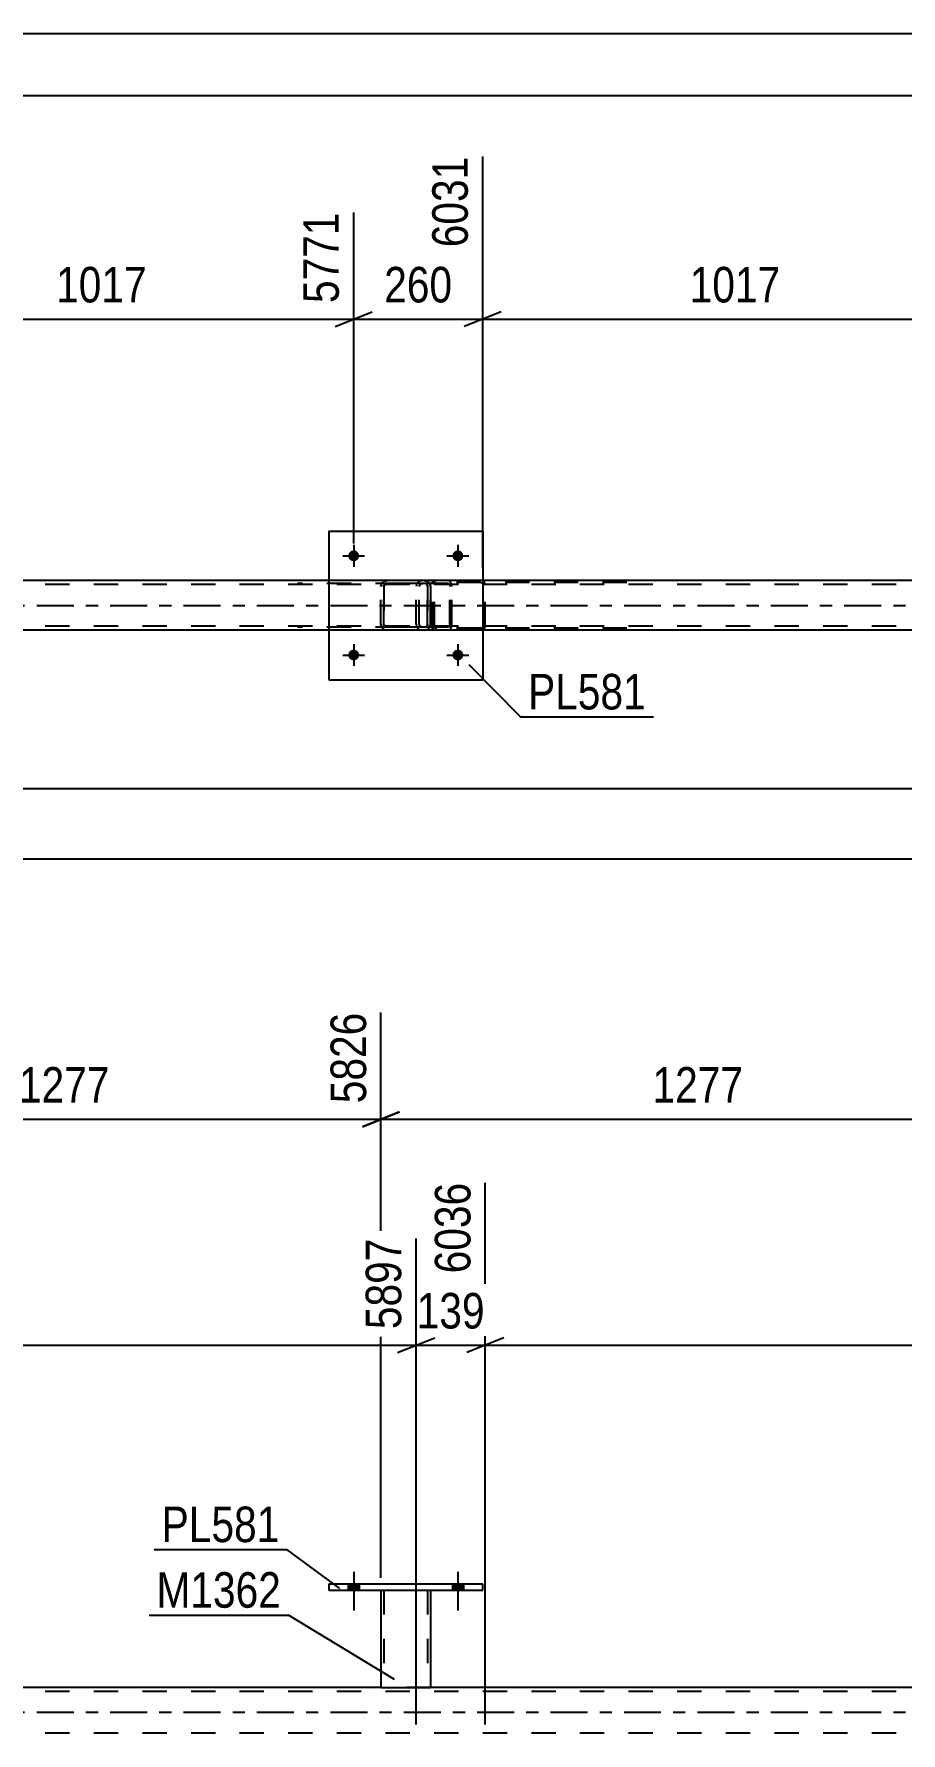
# Model space of a CAD drawing. Header units: millimetres. Extents: x 0 to 841, y 0 to 594.
# Drawn here: x 247 to 316.9, y 457 to 594 of the extents above; entities that cross this region are included whole.
import ezdxf

# ---------------------------------------------------------------- set-up
doc = ezdxf.new("R2010")
doc.units = ezdxf.units.MM
doc.linetypes.add('DXK_LINE_DOT2', pattern=[3.9198, 1.9599, -1.9599])
doc.linetypes.add('DXK_LINE_DOT3', pattern=[5.9187, 2.979, -0.9799, 0.9799, -0.9799])
doc.styles.add('Arial Narrow', font='ARIALN.TTF', dxfattribs={"height": 0.2})

# ---------------------------------------------------------------- blocks, each defined once
blk = doc.blocks.new('Unknown-814748264-1133')
at = {"color": 5, "linetype": 'Continuous'}
for p, q in [((841, 594), (0, 594)), ((836, 589), (5, 589))]:
    blk.add_line(p, q, dxfattribs=at)
blk = doc.blocks.new('Bolt-814748264-4869 - 4858')
at = {"linetype": 'Continuous'}
for points in [[(273.19, 543.91, -1), (272.31, 543.91, -1)], [(281.59, 543.91, -1), (280.71, 543.91, -1)]]:
    blk.add_hatch(color=1, dxfattribs=at).paths.add_polyline_path(points)
at = {"color": 1, "linetype": 'Continuous'}
for p, q in [((272.75, 544.79), (272.75, 543.03)), ((281.15, 544.79), (281.15, 543.03)), ((271.87, 543.91), (273.63, 543.91)), ((280.27, 543.91), (282.03, 543.91))]:
    blk.add_line(p, q, dxfattribs=at)
blk = doc.blocks.new('Bolt-814748264-4868 - 4858')
at = {"linetype": 'Continuous'}
for points in [[(273.19, 551.91, -1), (272.31, 551.91, -1)], [(281.59, 551.91, -1), (280.71, 551.91, -1)]]:
    blk.add_hatch(color=1, dxfattribs=at).paths.add_polyline_path(points)
at = {"color": 1, "linetype": 'Continuous'}
for p, q in [((272.75, 552.79), (272.75, 551.03)), ((281.15, 552.79), (281.15, 551.03)), ((271.87, 551.91), (273.63, 551.91)), ((280.27, 551.91), (282.03, 551.91))]:
    blk.add_line(p, q, dxfattribs=at)
blk = doc.blocks.new('Part-814748264-4916 - 4858')
at = {"color": 2, "linetype": 'Continuous'}
for p, q in [((270.75, 553.91), (270.75, 541.91)), ((270.75, 553.91), (283.15, 553.91)), ((283.15, 553.91), (283.15, 541.91)), ((270.75, 541.91), (283.15, 541.91))]:
    blk.add_line(p, q, dxfattribs=at)
blk = doc.blocks.new('Part-814748264-4917 - 4858')
at = {"color": 7, "linetype": 'DXK_LINE_DOT2'}
for p, q in [((274.95, 549.43), (274.99, 549.61)), ((274.99, 549.61), (274.95, 549.43)), ((275.21, 549.52), (275.27, 549.6)), ((275.27, 549.6), (275.21, 549.52)), ((275.25, 549.87), (275.43, 549.91)), ((275.43, 549.91), (275.25, 549.87)), ((275.34, 549.65), (275.27, 549.6)), ((275.43, 549.67), (275.34, 549.65)), ((278.47, 549.91), (275.43, 549.91)), ((278.47, 549.67), (275.43, 549.67)), ((278.47, 549.91), (278.66, 549.87)), ((278.66, 549.87), (278.47, 549.91)), ((278.57, 549.65), (278.47, 549.67)), ((278.57, 549.65), (278.64, 549.6)), ((278.64, 549.6), (278.7, 549.52)), ((278.7, 549.52), (278.64, 549.6)), ((278.92, 549.61), (278.95, 549.43)), ((278.95, 549.43), (278.92, 549.61)), ((274.95, 546.39), (274.95, 549.43)), ((274.95, 549.43), (274.95, 549.43)), ((274.95, 546.39), (274.95, 549.43)), ((275.19, 549.43), (275.21, 549.52)), ((275.21, 549.52), (275.19, 549.43)), ((275.19, 546.39), (275.19, 549.43)), ((275.19, 549.43), (275.19, 549.43)), ((275.19, 549.43), (275.19, 546.39)), ((278.7, 549.52), (278.71, 549.43)), ((278.71, 549.43), (278.7, 549.52)), ((278.71, 546.39), (278.71, 549.43)), ((278.71, 549.43), (278.71, 549.43)), ((278.71, 549.43), (278.71, 546.39)), ((278.95, 546.39), (278.95, 549.43)), ((278.95, 549.43), (278.95, 549.43)), ((278.95, 549.43), (278.95, 546.39)), ((274.95, 546.39), (274.95, 546.39)), ((274.99, 546.2), (274.95, 546.39)), ((274.95, 546.39), (274.99, 546.2)), ((275.19, 546.39), (275.19, 546.39)), ((275.21, 546.3), (275.19, 546.39)), ((275.19, 546.39), (275.21, 546.3)), ((275.27, 546.22), (275.21, 546.3)), ((275.21, 546.3), (275.27, 546.22)), ((275.43, 545.91), (275.25, 545.94)), ((275.25, 545.94), (275.43, 545.91)), ((275.34, 546.17), (275.27, 546.22)), ((275.43, 546.15), (275.34, 546.17)), ((278.47, 546.15), (275.43, 546.15)), ((278.47, 545.91), (275.43, 545.91)), ((278.57, 546.17), (278.47, 546.15)), ((278.66, 545.94), (278.47, 545.91)), ((278.47, 545.91), (278.66, 545.94)), ((278.64, 546.22), (278.57, 546.17)), ((278.7, 546.3), (278.64, 546.22)), ((278.64, 546.22), (278.7, 546.3)), ((278.71, 546.39), (278.7, 546.3)), ((278.7, 546.3), (278.71, 546.39)), ((278.71, 546.39), (278.71, 546.39)), ((278.95, 546.39), (278.92, 546.2)), ((278.92, 546.2), (278.95, 546.39)), ((278.95, 546.39), (278.95, 546.39))]:
    blk.add_line(p, q, dxfattribs=at)
at = {"color": 7, "linetype": 'DXK_LINE_DOT3'}
blk.add_line((276.95, 547.91), (276.95, 547.91), dxfattribs=at)
at = {"color": 7, "linetype": 'DXK_LINE_DOT2'}
for centre, start, end in [((275.43, 549.43), 112.5, 157.5), ((275.43, 549.43), 112.5, 157.5), ((278.47, 549.43), 22.5, 67.5), ((278.47, 549.43), 22.5, 67.5), ((275.43, 546.39), 202.5, 247.5), ((275.43, 546.39), 202.5, 247.5), ((278.47, 546.39), 292.5, 337.5), ((278.47, 546.39), 292.5, 337.5)]:
    blk.add_arc(centre, 0.48, start, end, dxfattribs=at)
blk = doc.blocks.new('Part-814748264-4994 - 4858')
at = {"color": 7, "linetype": 'DXK_LINE_DOT2'}
for p, q in [((280.38, 549.91), (268.22, 549.91)), ((280.38, 549.67), (268.22, 549.67)), ((277.81, 549.56), (277.78, 549.43)), ((277.82, 549.61), (277.81, 549.56)), ((278.05, 549.52), (278.11, 549.6)), ((278.29, 549.91), (278.09, 549.87)), ((278.11, 549.6), (278.19, 549.65)), ((278.19, 549.65), (278.29, 549.67)), ((279.1, 549.91), (279.1, 549.67)), ((280.48, 549.87), (280.38, 549.91)), ((280.38, 549.67), (280.43, 549.65)), ((280.43, 549.65), (280.47, 549.6)), ((280.47, 549.6), (280.5, 549.52)), ((280.57, 549.77), (280.48, 549.87)), ((280.63, 549.61), (280.57, 549.77)), ((280.65, 549.43), (280.63, 549.61)), ((277.78, 546.39), (277.78, 549.43)), ((278.03, 549.43), (278.05, 549.52)), ((278.03, 546.39), (278.03, 549.43)), ((280.5, 549.52), (280.51, 549.43)), ((280.51, 546.39), (280.51, 549.43)), ((280.65, 546.39), (280.65, 549.43)), ((280.38, 546.15), (268.22, 546.15)), ((280.38, 545.91), (268.22, 545.91)), ((277.78, 546.39), (277.82, 546.2)), ((278.05, 546.3), (278.03, 546.39)), ((278.11, 546.22), (278.05, 546.3)), ((278.09, 545.94), (278.29, 545.91)), ((278.19, 546.17), (278.11, 546.22)), ((278.29, 546.15), (278.19, 546.17)), ((279.1, 545.91), (279.1, 546.15)), ((280.43, 546.17), (280.38, 546.15)), ((280.38, 545.91), (280.48, 545.94)), ((280.47, 546.22), (280.43, 546.17)), ((280.5, 546.3), (280.47, 546.22)), ((280.48, 545.94), (280.57, 546.05)), ((280.51, 546.39), (280.5, 546.3)), ((280.57, 546.05), (280.63, 546.2)), ((280.63, 546.2), (280.65, 546.39))]:
    blk.add_line(p, q, dxfattribs=at)
for centre, start, end in [((278.27, 549.41), 111.1941, 156.1506), ((278.27, 546.4), 203.8494, 248.8059)]:
    blk.add_arc(centre, 0.492, start, end, dxfattribs=at)
blk = doc.blocks.new('Part-814748264-4995 - 4858')
at = {"color": 7, "linetype": 'DXK_LINE_DOT2'}
for p, q in [((279.13, 549.71), (279.1, 549.59)), ((279.1, 546.23), (279.1, 549.59)), ((279.27, 549.59), (279.28, 549.65)), ((279.27, 546.23), (279.27, 549.59)), ((279.28, 549.65), (279.32, 549.7)), ((279.44, 549.91), (279.31, 549.88)), ((279.32, 549.7), (279.38, 549.74)), ((279.38, 549.74), (279.44, 549.75)), ((294.77, 549.91), (279.44, 549.91)), ((294.77, 549.75), (279.44, 549.75)), ((283.15, 549.88), (283.02, 549.91)), ((283.02, 549.75), (283.08, 549.74)), ((283.08, 549.74), (283.14, 549.7)), ((283.14, 549.7), (283.17, 549.65)), ((283.17, 549.65), (283.19, 549.59)), ((283.19, 546.23), (283.19, 549.59)), ((283.36, 549.59), (283.33, 549.71)), ((283.36, 546.23), (283.36, 549.59)), ((279.1, 546.23), (279.13, 546.11)), ((279.28, 546.17), (279.27, 546.23)), ((279.32, 546.11), (279.28, 546.17)), ((279.31, 545.93), (279.44, 545.91)), ((279.38, 546.08), (279.32, 546.11)), ((279.44, 546.07), (279.38, 546.08)), ((294.77, 546.07), (279.44, 546.07)), ((294.77, 545.91), (279.44, 545.91)), ((283.08, 546.08), (283.02, 546.07)), ((283.02, 545.91), (283.15, 545.93)), ((283.14, 546.11), (283.08, 546.08)), ((283.17, 546.17), (283.14, 546.11)), ((283.19, 546.23), (283.17, 546.17)), ((283.33, 546.11), (283.36, 546.23))]:
    blk.add_line(p, q, dxfattribs=at)
for centre, start, end in [((279.43, 549.57), 110.7583, 155.68), ((283.03, 549.57), 24.32, 69.2417), ((279.43, 546.24), 204.32, 249.2417), ((283.03, 546.24), 290.7583, 335.68)]:
    blk.add_arc(centre, 0.331, start, end, dxfattribs=at)
blk = doc.blocks.new('Part-814748264-5058 - 4858')
at = {"color": 7, "linetype": 'DXK_LINE_DOT2'}
for p, q in [((763.33, 549.59), (99.23, 549.59)), ((763.33, 549.91), (117.51, 549.91)), ((283.15, 549.91), (270.75, 549.91)), ((763.33, 546.23), (99.23, 546.23)), ((760.18, 545.91), (99.23, 545.91)), ((283.15, 545.91), (270.75, 545.91))]:
    blk.add_line(p, q, dxfattribs=at)
at = {"color": 2, "linetype": 'Continuous'}
for p, q in [((270.75, 549.91), (232.07, 549.91)), ((321.84, 549.91), (283.15, 549.91)), ((270.75, 545.91), (232.07, 545.91)), ((321.84, 545.91), (283.15, 545.91))]:
    blk.add_line(p, q, dxfattribs=at)
at = {"color": 7, "linetype": 'DXK_LINE_DOT3'}
blk.add_line((99.23, 547.91), (763.33, 547.91), dxfattribs=at)
blk = doc.blocks.new('Part-814748264-3164 - 3014')
at = {"color": 2, "linetype": 'Continuous'}
for p, q in [((274.95, 468.48), (274.95, 460.64)), ((278.95, 468.48), (278.95, 460.64)), ((274.95, 460.64), (278.95, 460.64))]:
    blk.add_line(p, q, dxfattribs=at)
at = {"color": 7, "linetype": 'DXK_LINE_DOT2'}
for p, q in [((274.95, 468.48), (278.95, 468.48)), ((274.95, 468.48), (274.95, 468.48)), ((274.95, 468.48), (274.95, 468.48)), ((275.19, 468.48), (275.19, 460.64)), ((278.71, 468.48), (278.71, 460.64)), ((278.95, 468.48), (278.95, 468.48)), ((278.95, 468.48), (278.95, 468.48)), ((278.66, 460.64), (278.7, 460.64)), ((278.66, 460.64), (278.7, 460.64)), ((278.7, 460.64), (278.71, 460.64)), ((278.7, 460.64), (278.71, 460.64))]:
    blk.add_line(p, q, dxfattribs=at)
blk = doc.blocks.new('Bolt-814748264-3025 - 3014')
at = {"linetype": 'Continuous'}
for points in [[(272.31, 468.48), (273.19, 468.48), (273.19, 468.96), (272.31, 468.96)], [(280.71, 468.48), (281.59, 468.48), (281.59, 468.96), (280.71, 468.96)]]:
    blk.add_hatch(color=1, dxfattribs=at).paths.add_polyline_path(points)
at = {"color": 1, "linetype": 'Continuous'}
for p, q in [((272.31, 468.96), (272.31, 468.48)), ((272.75, 469.96), (272.75, 466.84)), ((273.19, 468.96), (273.19, 468.48)), ((280.71, 468.96), (280.71, 468.48)), ((281.15, 469.96), (281.15, 466.84)), ((281.59, 468.96), (281.59, 468.48))]:
    blk.add_line(p, q, dxfattribs=at)
blk = doc.blocks.new('Bolt-814748264-3026 - 3014')
at = {"linetype": 'Continuous'}
for points in [[(272.31, 468.48), (273.19, 468.48), (273.19, 468.96), (272.31, 468.96)], [(280.71, 468.48), (281.59, 468.48), (281.59, 468.96), (280.71, 468.96)]]:
    blk.add_hatch(color=1, dxfattribs=at).paths.add_polyline_path(points)
at = {"color": 1, "linetype": 'Continuous'}
for p, q in [((272.31, 468.96), (272.31, 468.48)), ((272.75, 469.96), (272.75, 466.84)), ((273.19, 468.96), (273.19, 468.48)), ((280.71, 468.96), (280.71, 468.48)), ((281.15, 469.96), (281.15, 466.84)), ((281.59, 468.96), (281.59, 468.48))]:
    blk.add_line(p, q, dxfattribs=at)
blk = doc.blocks.new('Part-814748264-3169 - 3014')
at = {"color": 2, "linetype": 'Continuous'}
for p, q in [((270.75, 468.96), (270.75, 468.48)), ((283.15, 468.96), (270.75, 468.96)), ((283.15, 468.48), (283.15, 468.96)), ((270.75, 468.48), (283.15, 468.48))]:
    blk.add_line(p, q, dxfattribs=at)
blk = doc.blocks.new('Part-814748264-3323 - 3014')
at = {"color": 2, "linetype": 'Continuous'}
for p, q in [((274.95, 460.64), (227.87, 460.64)), ((326.04, 460.64), (278.95, 460.64))]:
    blk.add_line(p, q, dxfattribs=at)
at = {"color": 7, "linetype": 'DXK_LINE_DOT2'}
for p, q in [((278.95, 460.64), (274.95, 460.64)), ((763.33, 460.32), (99.23, 460.32)), ((763.33, 456.96), (99.23, 456.96))]:
    blk.add_line(p, q, dxfattribs=at)
at = {"color": 7, "linetype": 'DXK_LINE_DOT3'}
blk.add_line((99.23, 458.64), (763.33, 458.64), dxfattribs=at)
blk = doc.blocks.new('StraightDimension-814748264-13825 - 4858')
at = {"color": 7, "linetype": 'Continuous'}
for p, q in [((232.07, 550.91), (232.07, 584.11)), ((272.75, 552.91), (272.75, 579.61)), ((233.57, 571.6), (230.57, 570.4)), ((271.25, 570.4), (274.25, 571.6)), ((232.07, 571), (272.75, 571))]:
    blk.add_line(p, q, dxfattribs=at)
at = {"color": 0}
blk.add_wipeout([(256.67, 571.75), (256.67, 575.95), (248.16, 575.95), (248.16, 571.75)], dxfattribs=at)
at = {"color": 3, "style": 'Arial Narrow'}
blk.add_text('1017', height=2.863, dxfattribs=at).set_placement((248.76, 572.35))
at = {"color": 0, "linetype": 'Continuous'}
blk.add_wipeout([(272.15, 580.21), (267.95, 580.21), (267.95, 571.7), (272.15, 571.7)], dxfattribs=at)
at = {"color": 3, "linetype": 'Continuous', "style": 'Arial Narrow'}
blk.add_text('5771', height=2.863, rotation=90.0002, dxfattribs=at).set_placement((271.55, 572.3))
blk = doc.blocks.new('StraightDimension-814748264-13824 - 4858')
at = {"color": 7, "linetype": 'Continuous'}
for p, q in [((283.15, 550.91), (283.15, 584.11)), ((272.75, 552.91), (272.75, 579.61)), ((271.25, 570.4), (274.25, 571.6)), ((284.65, 571.6), (281.65, 570.4)), ((272.75, 571), (283.15, 571))]:
    blk.add_line(p, q, dxfattribs=at)
at = {"color": 0}
blk.add_wipeout([(281.3, 571.75), (281.3, 575.95), (274.61, 575.95), (274.61, 571.75)], dxfattribs=at)
at = {"color": 3, "style": 'Arial Narrow'}
blk.add_text('260', height=2.863, dxfattribs=at).set_placement((275.21, 572.35))
at = {"color": 0, "linetype": 'Continuous'}
blk.add_wipeout([(282.55, 584.71), (278.35, 584.71), (278.35, 576.2), (282.55, 576.2)], dxfattribs=at)
at = {"color": 3, "linetype": 'Continuous', "style": 'Arial Narrow'}
blk.add_text('6031', height=2.863, rotation=90.0002, dxfattribs=at).set_placement((281.95, 576.8))
blk = doc.blocks.new('StraightDimension-814748264-8703 - 4858')
at = {"color": 7, "linetype": 'Continuous'}
blk.add_line((57.31, 533.15), (763.33, 533.15), dxfattribs=at)
blk = doc.blocks.new('StraightDimension-814748264-13823 - 4858')
at = {"color": 7, "linetype": 'Continuous'}
for p, q in [((283.15, 550.91), (283.15, 584.11)), ((323.84, 552.91), (323.84, 579.61)), ((284.65, 571.6), (281.65, 570.4)), ((322.34, 570.4), (325.34, 571.6)), ((283.15, 571), (323.84, 571))]:
    blk.add_line(p, q, dxfattribs=at)
at = {"color": 0}
blk.add_wipeout([(307.75, 571.75), (307.75, 575.95), (299.24, 575.95), (299.24, 571.75)], dxfattribs=at)
at = {"color": 3, "style": 'Arial Narrow'}
blk.add_text('1017', height=2.863, dxfattribs=at).set_placement((299.84, 572.35))
at = {"color": 0, "linetype": 'Continuous'}
blk.add_wipeout([(323.24, 580.21), (319.04, 580.21), (319.04, 571.7), (323.24, 571.7)], dxfattribs=at)
at = {"color": 3, "linetype": 'Continuous', "style": 'Arial Narrow'}
blk.add_text('7048', height=2.863, rotation=90.0002, dxfattribs=at).set_placement((322.64, 572.3))
blk = doc.blocks.new('StraightDimension-814748264-5116 - 4858')
at = {"color": 7, "linetype": 'Continuous'}
blk.add_line((56.67, 527.47), (763.97, 527.47), dxfattribs=at)
blk = doc.blocks.new('StraightDimension-814748264-15158 - 3014')
at = {"color": 7, "linetype": 'Continuous'}
for p, q in [((223.87, 469.48), (223.87, 515.07)), ((274.95, 469.48), (274.95, 515.07)), ((225.37, 507.06), (222.37, 505.86)), ((273.45, 505.86), (276.45, 507.06)), ((223.87, 506.46), (274.95, 506.46))]:
    blk.add_line(p, q, dxfattribs=at)
at = {"color": 0}
blk.add_wipeout([(253.67, 507.21), (253.67, 511.41), (245.16, 511.41), (245.16, 507.21)], dxfattribs=at)
at = {"color": 3, "style": 'Arial Narrow'}
blk.add_text('1277', height=2.863, dxfattribs=at).set_placement((245.76, 507.81))
at = {"color": 0, "linetype": 'Continuous'}
blk.add_wipeout([(274.35, 515.67), (270.15, 515.67), (270.15, 507.15), (274.35, 507.15)], dxfattribs=at)
at = {"color": 3, "linetype": 'Continuous', "style": 'Arial Narrow'}
blk.add_text('5826', height=2.863, rotation=90.0002, dxfattribs=at).set_placement((273.75, 507.76))
blk = doc.blocks.new('StraightDimension-814748264-15157 - 3014')
at = {"color": 7, "linetype": 'Continuous'}
for p, q in [((274.95, 469.48), (274.95, 515.07)), ((326.04, 469.48), (326.04, 515.07)), ((276.45, 507.06), (273.45, 505.86)), ((324.54, 505.86), (327.54, 507.06)), ((274.95, 506.46), (326.04, 506.46))]:
    blk.add_line(p, q, dxfattribs=at)
at = {"color": 0}
blk.add_wipeout([(304.75, 507.21), (304.75, 511.41), (296.24, 511.41), (296.24, 507.21)], dxfattribs=at)
at = {"color": 3, "style": 'Arial Narrow'}
blk.add_text('1277', height=2.863, dxfattribs=at).set_placement((296.84, 507.81))
at = {"color": 0, "linetype": 'Continuous'}
blk.add_wipeout([(325.44, 515.67), (321.24, 515.67), (321.24, 507.15), (325.44, 507.15)], dxfattribs=at)
at = {"color": 3, "linetype": 'Continuous', "style": 'Arial Narrow'}
blk.add_text('7103', height=2.863, rotation=90.0002, dxfattribs=at).set_placement((324.84, 507.76))
blk = doc.blocks.new('StraightDimension-814748264-15559 - 3014')
at = {"color": 7, "linetype": 'Continuous'}
for p, q in [((283.36, 457.64), (283.36, 501.35)), ((362.92, 457.64), (362.92, 496.85)), ((284.86, 488.84), (281.86, 487.64)), ((283.36, 488.24), (362.92, 488.24)), ((361.42, 487.64), (364.42, 488.84))]:
    blk.add_line(p, q, dxfattribs=at)
at = {"color": 0}
blk.add_wipeout([(327.39, 488.99), (327.39, 493.19), (318.88, 493.19), (318.88, 488.99)], dxfattribs=at)
at = {"color": 3, "style": 'Arial Narrow'}
blk.add_text('1989', height=2.863, dxfattribs=at).set_placement((319.48, 489.59))
at = {"color": 0, "linetype": 'Continuous'}
blk.add_wipeout([(362.32, 497.45), (358.12, 497.45), (358.12, 488.94), (362.32, 488.94)], dxfattribs=at)
at = {"color": 3, "linetype": 'Continuous', "style": 'Arial Narrow'}
blk.add_text('8025', height=2.863, rotation=90.0002, dxfattribs=at).set_placement((361.72, 489.54))
blk = doc.blocks.new('StraightDimension-814748264-15560 - 3014')
at = {"color": 7, "linetype": 'Continuous'}
for p, q in [((283.36, 457.64), (283.36, 501.35)), ((277.78, 457.64), (277.78, 496.85)), ((276.28, 487.64), (279.28, 488.84)), ((277.78, 488.24), (283.36, 488.24)), ((284.86, 488.84), (281.86, 487.64))]:
    blk.add_line(p, q, dxfattribs=at)
at = {"color": 0}
blk.add_wipeout([(283.91, 488.99), (283.91, 493.19), (277.23, 493.19), (277.23, 488.99)], dxfattribs=at)
at = {"color": 3, "style": 'Arial Narrow'}
blk.add_text('139', height=2.863, dxfattribs=at).set_placement((277.83, 489.59))
at = {"color": 0, "linetype": 'Continuous'}
blk.add_wipeout([(282.76, 501.95), (278.56, 501.95), (278.56, 493.44), (282.76, 493.44)], dxfattribs=at)
at = {"color": 3, "linetype": 'Continuous', "style": 'Arial Narrow'}
blk.add_text('6036', height=2.863, rotation=90.0002, dxfattribs=at).set_placement((282.16, 494.04))
blk = doc.blocks.new('StraightDimension-814748264-15561 - 3014')
at = {"color": 7, "linetype": 'Continuous'}
for p, q in [((198.22, 457.64), (198.22, 501.35)), ((277.78, 457.64), (277.78, 496.85)), ((199.72, 488.84), (196.72, 487.64)), ((198.22, 488.24), (277.78, 488.24)), ((276.28, 487.64), (279.28, 488.84))]:
    blk.add_line(p, q, dxfattribs=at)
at = {"color": 0}
blk.add_wipeout([(242.26, 488.99), (242.26, 493.19), (233.75, 493.19), (233.75, 488.99)], dxfattribs=at)
at = {"color": 3, "style": 'Arial Narrow'}
blk.add_text('1989', height=2.863, dxfattribs=at).set_placement((234.35, 489.59))
at = {"color": 0, "linetype": 'Continuous'}
blk.add_wipeout([(277.18, 497.45), (272.98, 497.45), (272.98, 488.94), (277.18, 488.94)], dxfattribs=at)
at = {"color": 3, "linetype": 'Continuous', "style": 'Arial Narrow'}
blk.add_text('5897', height=2.863, rotation=90.0002, dxfattribs=at).set_placement((276.58, 489.54))
blk = doc.blocks.new('Mark-814748264-4912 - 4858')
at = {"color": 0}
blk.add_wipeout([(296.31, 539.52), (296.31, 542.52), (286.81, 542.52), (286.81, 539.52)], dxfattribs=at)
blk.add_wipeout([(296.31, 539.52), (296.31, 542.52), (286.81, 542.52), (286.81, 539.52)], dxfattribs=at)
at = {"color": 30, "linetype": 'Continuous'}
for p, q in [((282.03, 543.15), (286.21, 538.92)), ((286.21, 538.92), (296.91, 538.92))]:
    blk.add_line(p, q, dxfattribs=at)
at = {"color": 3, "style": 'Arial Narrow'}
blk.add_text('PL581', height=2.863, dxfattribs=at).set_placement((286.81, 539.52))
blk = doc.blocks.new('Mark-814748264-3160 - 3014')
at = {"color": 0}
blk.add_wipeout([(266.9, 467.07), (266.9, 470.07), (256.85, 470.07), (256.85, 467.07)], dxfattribs=at)
blk.add_wipeout([(266.9, 467.07), (266.9, 470.07), (256.85, 470.07), (256.85, 467.07)], dxfattribs=at)
at = {"color": 30, "linetype": 'Continuous'}
for p in [(256.25, 466.47), (276.04, 461.27)]:
    blk.add_line(p, (267.5, 466.47), dxfattribs=at)
at = {"color": 3, "style": 'Arial Narrow'}
blk.add_text('M1362', height=2.863, dxfattribs=at).set_placement((256.85, 467.07))
blk = doc.blocks.new('Mark-814748264-3165 - 3014')
at = {"color": 0}
blk.add_wipeout([(266.77, 472.36), (266.77, 475.36), (257.27, 475.36), (257.27, 472.36)], dxfattribs=at)
blk.add_wipeout([(266.77, 472.36), (266.77, 475.36), (257.27, 475.36), (257.27, 472.36)], dxfattribs=at)
at = {"color": 30, "linetype": 'Continuous'}
for p in [(256.67, 471.76), (271.63, 468.63)]:
    blk.add_line(p, (267.37, 471.76), dxfattribs=at)
at = {"color": 3, "style": 'Arial Narrow'}
blk.add_text('PL581', height=2.863, dxfattribs=at).set_placement((257.27, 472.36))

msp = doc.modelspace()

# ---------------------------------------------------------------- block references
for name in ['Unknown-814748264-1133', 'Part-814748264-4916 - 4858', 'Bolt-814748264-4868 - 4858', 'Part-814748264-5058 - 4858', 'Part-814748264-4994 - 4858', 'Part-814748264-4917 - 4858', 'Part-814748264-4995 - 4858', 'Bolt-814748264-4869 - 4858', 'Part-814748264-3169 - 3014', 'Bolt-814748264-3025 - 3014', 'Bolt-814748264-3026 - 3014', 'Part-814748264-3164 - 3014', 'Part-814748264-3323 - 3014']:
    msp.add_blockref(name, (0, 0))

# ---------------------------------------------------------------- next in the draw order: block references
for name in ['StraightDimension-814748264-13825 - 4858', 'StraightDimension-814748264-8703 - 4858', 'StraightDimension-814748264-15158 - 3014']:
    msp.add_blockref(name, (0, 0))

# ---------------------------------------------------------------- next in the draw order: block references
for name in ['StraightDimension-814748264-13824 - 4858', 'StraightDimension-814748264-5116 - 4858', 'StraightDimension-814748264-15157 - 3014']:
    msp.add_blockref(name, (0, 0))

# ---------------------------------------------------------------- next in the draw order: block references
for name in ['StraightDimension-814748264-13823 - 4858', 'Mark-814748264-4912 - 4858', 'StraightDimension-814748264-15559 - 3014']:
    msp.add_blockref(name, (0, 0))

# ---------------------------------------------------------------- next in the draw order: block references
msp.add_blockref('StraightDimension-814748264-15560 - 3014', (0, 0))

# ---------------------------------------------------------------- next in the draw order: block references
msp.add_blockref('StraightDimension-814748264-15561 - 3014', (0, 0))

# ---------------------------------------------------------------- next in the draw order: block references
msp.add_blockref('Mark-814748264-3160 - 3014', (0, 0))

# ---------------------------------------------------------------- next in the draw order: block references
msp.add_blockref('Mark-814748264-3165 - 3014', (0, 0))

doc.saveas('drawing.dxf')
